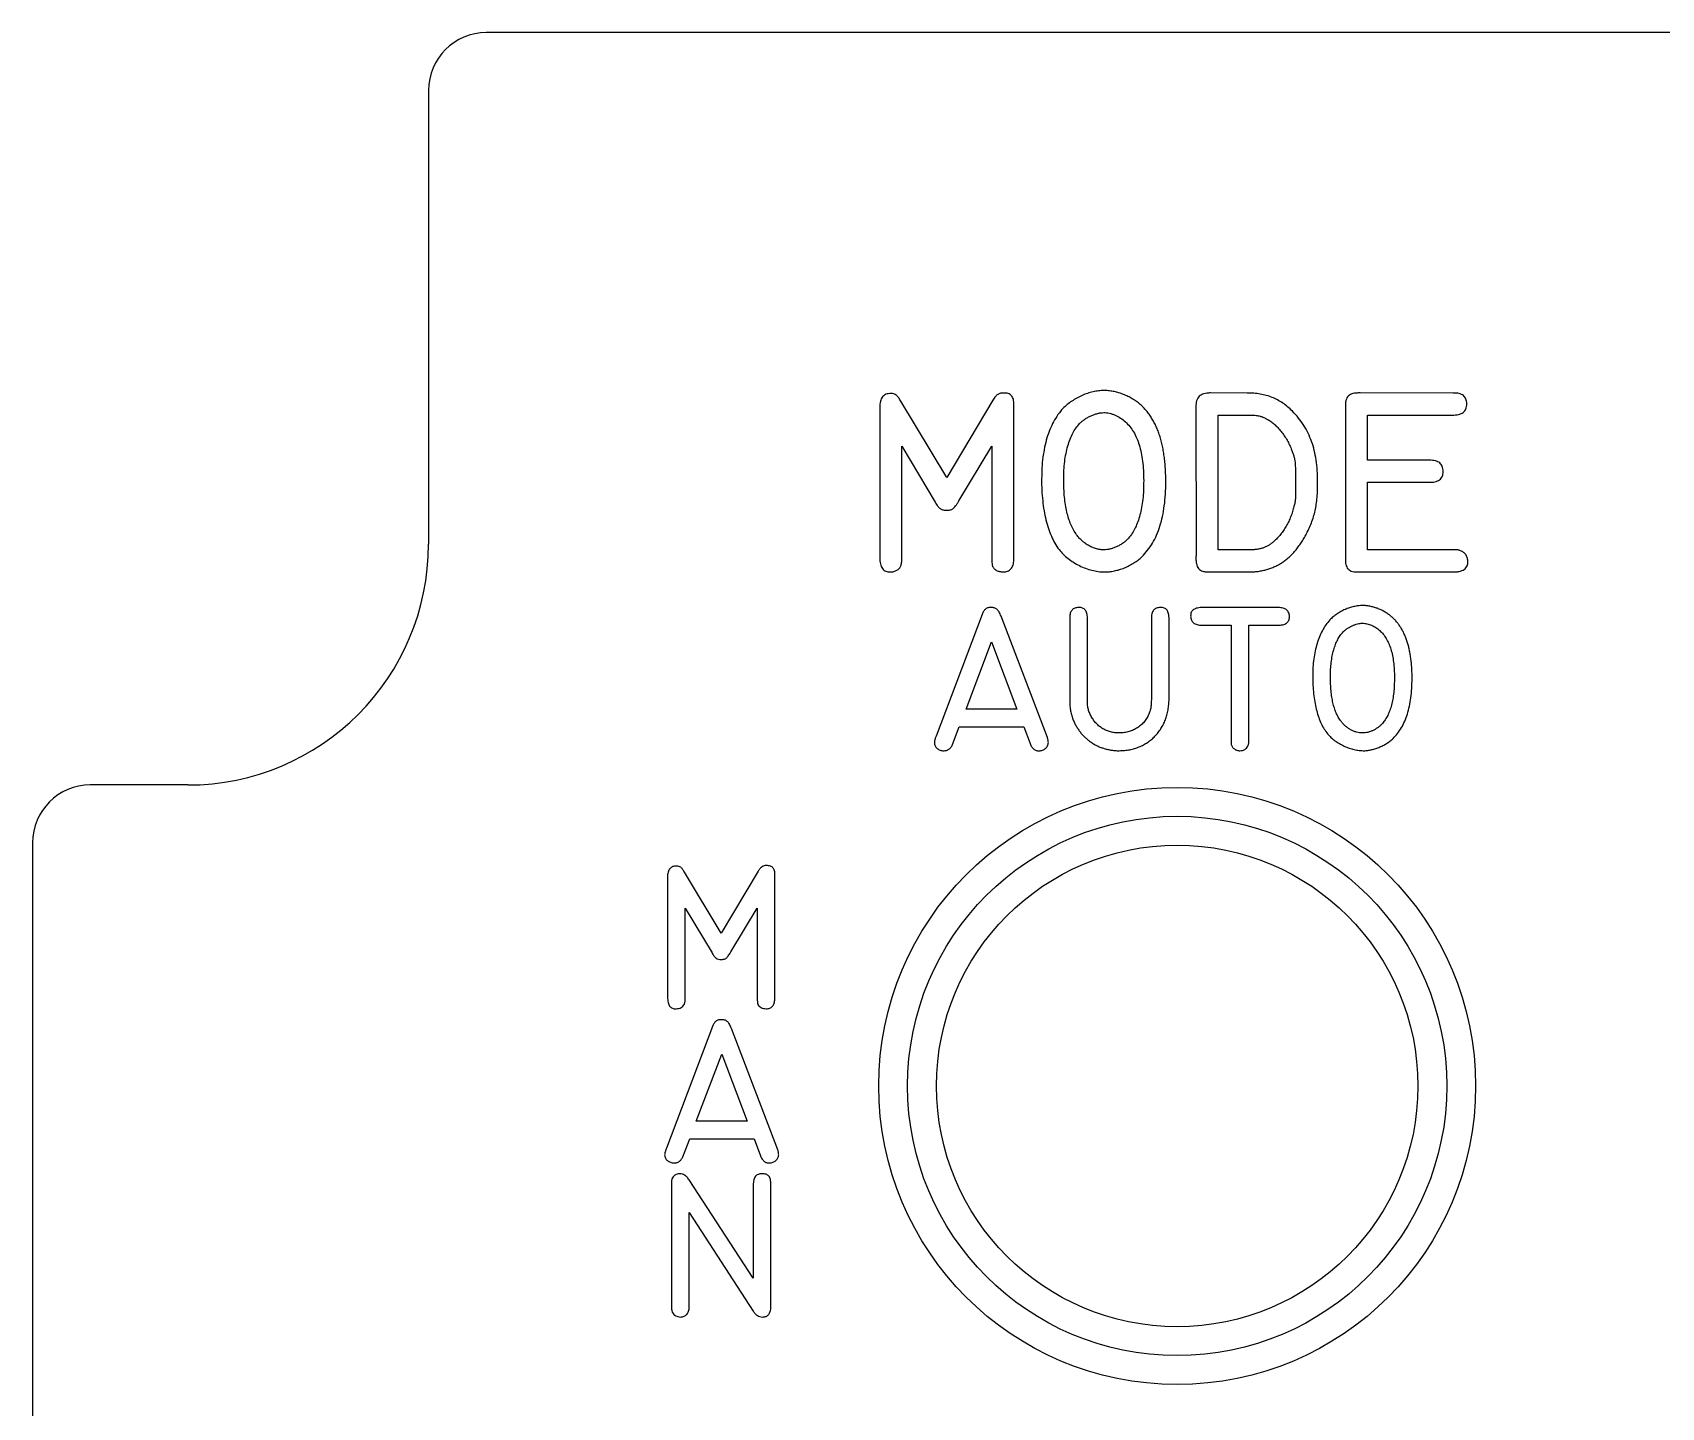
# Model space of a CAD drawing. Header units: inches. Extents: x 0.03 to 5.72, y 0.03 to 3.72.
# Drawn here: x 0.031 to 1.723, y 2.291 to 3.719 of the extents above; entities that cross this region are included whole.
import ezdxf

# ---------------------------------------------------------------- set-up
doc = ezdxf.new("R2010")
doc.units = ezdxf.units.IN
doc.header["$MEASUREMENT"] = 0

msp = doc.modelspace()

# ---------------------------------------------------------------- linework, layer by layer
at = {"color": 7, "linetype": 'Continuous', "lineweight": 25}
for p, q in [((5.2475, 3.7188), (0.5025, 3.7188)), ((0.4425, 3.6587), (0.4425, 3.1875)), ((0.9808, 3.2568), (0.933, 3.3361)), ((1.0286, 3.3372), (0.9808, 3.2568)), ((1.1438, 3.3471), (1.1439, 3.3471)), ((1.2928, 3.3445), (1.2545, 3.3446)), ((1.5065, 3.3445), (1.4099, 3.3446)), ((0.9111, 3.3294), (0.9111, 3.1739)), ((1.0504, 3.1714), (1.0505, 3.3324)), ((1.1438, 3.3242), (1.1439, 3.3242)), ((1.2395, 3.3301), (1.2396, 3.1756)), ((1.2625, 3.3216), (1.2936, 3.3216)), ((1.2625, 3.1816), (1.2625, 3.3216)), ((1.3947, 3.3296), (1.3947, 3.1739)), ((1.4177, 3.2747), (1.4177, 3.3216)), ((1.4177, 3.3216), (1.5054, 3.3216)), ((0.9341, 3.1733), (0.9341, 3.2892)), ((0.9341, 3.2892), (0.9688, 3.2311)), ((0.9934, 3.2325), (1.0275, 3.2892)), ((1.0275, 3.2892), (1.0275, 3.1727)), ((1.4819, 3.2747), (1.4177, 3.2747)), ((1.4177, 3.1816), (1.4177, 3.2518)), ((1.4177, 3.2518), (1.4808, 3.2518)), ((1.2933, 3.1816), (1.2625, 3.1816)), ((1.5067, 3.1816), (1.4177, 3.1816)), ((1.2539, 3.1587), (1.2934, 3.1587)), ((1.4093, 3.1587), (1.5054, 3.1587)), ((1.0174, 3.1147), (0.9696, 2.9882)), ((1.0853, 2.9867), (1.0371, 3.1127)), ((1.3249, 3.1218), (1.2469, 3.1218)), ((1.4125, 3.1238), (1.4125, 3.1239)), ((1.1084, 3.1112), (1.1084, 3.0277)), ((1.1268, 3.0281), (1.1268, 3.1107)), ((1.1932, 3.1096), (1.1932, 3.0288)), ((1.2116, 3.0268), (1.2116, 3.1096)), ((1.2458, 3.1034), (1.276, 3.1034)), ((1.276, 3.1034), (1.276, 2.9856)), ((1.2943, 2.9844), (1.2943, 3.1034)), ((1.2943, 3.1034), (1.3243, 3.1034)), ((1.4125, 3.1055), (1.4125, 3.1055)), ((1.0007, 3.0163), (1.027, 3.0861)), ((1.027, 3.0861), (1.0534, 3.0163)), ((1.0534, 3.0163), (1.0007, 3.0163)), ((0.9866, 2.9794), (0.9937, 2.9979)), ((0.9937, 2.9979), (1.0608, 2.9979)), ((1.0608, 2.9979), (1.0672, 2.9805)), ((0.1925, 2.9375), (0.0912, 2.9375)), ((0.0312, 2.8775), (0.0312, 0.8725)), ((0.7465, 2.7836), (0.7083, 2.8471)), ((0.7847, 2.8479), (0.7465, 2.7836)), ((0.8022, 2.7153), (0.8022, 2.8441)), ((0.6907, 2.8417), (0.6908, 2.7173)), ((0.7091, 2.7168), (0.7091, 2.8096)), ((0.7091, 2.8096), (0.7369, 2.7631)), ((0.7566, 2.7642), (0.7839, 2.8096)), ((0.7839, 2.8096), (0.7839, 2.7164)), ((0.7373, 2.6867), (0.6895, 2.5603)), ((0.8053, 2.5587), (0.757, 2.6847)), ((0.7206, 2.5883), (0.747, 2.6581)), ((0.747, 2.6581), (0.7733, 2.5883)), ((0.7733, 2.5883), (0.7206, 2.5883)), ((0.7065, 2.5514), (0.7137, 2.57)), ((0.7137, 2.57), (0.7807, 2.57)), ((0.7807, 2.57), (0.7872, 2.5525)), ((0.6949, 2.5223), (0.6949, 2.3971)), ((0.7797, 2.4255), (0.713, 2.5275)), ((0.7797, 2.5219), (0.7797, 2.4255)), ((0.7981, 2.3955), (0.7981, 2.5227)), ((0.7133, 2.3957), (0.7133, 2.4937)), ((0.7133, 2.4937), (0.7797, 2.391))]:
    msp.add_line(p, q, dxfattribs=at)
for radius in [0.31, 0.28, 0.25]:
    msp.add_circle((1.22, 2.625), radius, dxfattribs=at)
for centre, radius, start, end in [((0.5025, 3.6587), 0.06, 90, 180), ((0.1925, 3.1875), 0.25, 270, 0), ((0.0912, 2.8775), 0.06, 90, 180)]:
    msp.add_arc(centre, radius, start, end, dxfattribs=at)
for points, knots in [([(0.9228, 3.344), (0.9219, 3.3439), (0.9201, 3.3439), (0.9176, 3.3433), (0.9155, 3.3421), (0.9138, 3.3405), (0.9125, 3.3384), (0.9116, 3.3358), (0.9111, 3.3327), (0.9111, 3.3306), (0.9111, 3.3294)], [0, 0, 0, 0, 0.131363, 0.247704, 0.354167, 0.460184, 0.572987, 0.698011, 0.838777, 1, 1, 1, 1]), ([(0.933, 3.3361), (0.9326, 3.3368), (0.9318, 3.3381), (0.9306, 3.3399), (0.9294, 3.3413), (0.9279, 3.3426), (0.9258, 3.3438), (0.9238, 3.3439), (0.9228, 3.344)], [0, 0, 0, 0, 0.180134, 0.33639, 0.467656, 0.579524, 0.780795, 1, 1, 1, 1]), ([(1.0397, 3.3445), (1.0386, 3.3445), (1.0365, 3.3445), (1.034, 3.3434), (1.0324, 3.3421), (1.0312, 3.3408), (1.0298, 3.3391), (1.029, 3.3378), (1.0286, 3.3372)], [0, 0, 0, 0, 0.233282, 0.442763, 0.55123, 0.677088, 0.828103, 1, 1, 1, 1]), ([(1.0505, 3.3324), (1.0504, 3.3334), (1.0504, 3.3352), (1.05, 3.3378), (1.0492, 3.34), (1.048, 3.3418), (1.0464, 3.3431), (1.0445, 3.3441), (1.0422, 3.3445), (1.0405, 3.3445), (1.0397, 3.3445)], [0, 0, 0, 0, 0.155255, 0.291579, 0.412642, 0.523484, 0.629654, 0.738626, 0.861022, 1, 1, 1, 1]), ([(1.1439, 3.3471), (1.142, 3.347), (1.1382, 3.3469), (1.1325, 3.3459), (1.1268, 3.3442), (1.1211, 3.3421), (1.1157, 3.3393), (1.1105, 3.3361), (1.1057, 3.3326), (1.1028, 3.3298), (1.1013, 3.3285)], [0, 0, 0, 0, 0.1188999, 0.2388149, 0.3634117, 0.4917683, 0.621792, 0.7484939, 0.8748217, 1, 1, 1, 1]), ([(1.1808, 3.3334), (1.1794, 3.3344), (1.1767, 3.3365), (1.1723, 3.3392), (1.1678, 3.3416), (1.1631, 3.3435), (1.1583, 3.3451), (1.1535, 3.3462), (1.1486, 3.347), (1.1454, 3.3471), (1.1438, 3.3471)], [0, 0, 0, 0, 0.128897, 0.256024, 0.383031, 0.510763, 0.636864, 0.759967, 0.880017, 1, 1, 1, 1]), ([(1.2082, 3.2522), (1.2081, 3.2546), (1.2081, 3.2592), (1.2078, 3.266), (1.2073, 3.2726), (1.2066, 3.2789), (1.2056, 3.2849), (1.2045, 3.2907), (1.2031, 3.2962), (1.2015, 3.3014), (1.1997, 3.3063), (1.1976, 3.311), (1.1954, 3.3154), (1.1929, 3.3196), (1.1902, 3.3234), (1.1873, 3.327), (1.1842, 3.3304), (1.1819, 3.3324), (1.1808, 3.3334)], [0, 0, 0, 0, 0.080424, 0.157711, 0.231972, 0.303725, 0.372685, 0.438908, 0.502962, 0.564675, 0.624091, 0.681389, 0.737383, 0.791688, 0.84518, 0.897488, 0.948885, 1, 1, 1, 1]), ([(1.2545, 3.3446), (1.2533, 3.3445), (1.251, 3.3445), (1.2478, 3.3439), (1.2451, 3.3428), (1.2429, 3.3412), (1.2412, 3.339), (1.2401, 3.3364), (1.2395, 3.3334), (1.2395, 3.3312), (1.2395, 3.3301)], [0, 0, 0, 0, 0.151334, 0.282226, 0.399665, 0.509459, 0.617605, 0.730437, 0.856419, 1, 1, 1, 1]), ([(1.3396, 3.3257), (1.338, 3.3272), (1.3349, 3.3302), (1.3297, 3.3341), (1.3243, 3.3374), (1.3185, 3.3401), (1.3125, 3.3421), (1.3062, 3.3435), (1.2996, 3.3444), (1.2951, 3.3445), (1.2928, 3.3445)], [0, 0, 0, 0, 0.127204, 0.250621, 0.372465, 0.493612, 0.615913, 0.73974, 0.867629, 1, 1, 1, 1]), ([(1.4099, 3.3446), (1.4086, 3.3446), (1.4061, 3.3445), (1.4027, 3.3441), (1.4, 3.3431), (1.3977, 3.3416), (1.3962, 3.3394), (1.3952, 3.3366), (1.3946, 3.3333), (1.3947, 3.3309), (1.3947, 3.3296)], [0, 0, 0, 0, 0.158509, 0.290837, 0.404817, 0.504314, 0.603454, 0.715941, 0.846957, 1, 1, 1, 1]), ([(1.5054, 3.3216), (1.5066, 3.3216), (1.5089, 3.3216), (1.5121, 3.3221), (1.5148, 3.323), (1.517, 3.3243), (1.5188, 3.3259), (1.52, 3.328), (1.5207, 3.3305), (1.5207, 3.3323), (1.5207, 3.3332)], [0, 0, 0, 0, 0.165475, 0.309871, 0.436909, 0.551529, 0.656124, 0.761672, 0.873792, 1, 1, 1, 1]), ([(1.5207, 3.3332), (1.5207, 3.3341), (1.5207, 3.3358), (1.52, 3.3382), (1.5189, 3.3402), (1.5173, 3.3419), (1.5152, 3.3431), (1.5127, 3.344), (1.5097, 3.3445), (1.5076, 3.3445), (1.5065, 3.3445)], [0, 0, 0, 0, 0.129754, 0.244204, 0.352358, 0.457624, 0.571353, 0.69607, 0.837509, 1, 1, 1, 1]), ([(1.1013, 3.3285), (1.0996, 3.3264), (1.096, 3.3221), (1.0915, 3.3147), (1.0877, 3.3066), (1.0846, 3.2977), (1.0822, 3.288), (1.0804, 3.2777), (1.0794, 3.2667), (1.0793, 3.2592), (1.0792, 3.2553)], [0, 0, 0, 0, 0.105705, 0.215134, 0.329018, 0.449631, 0.576639, 0.710541, 0.851416, 1, 1, 1, 1]), ([(1.1187, 3.3128), (1.1195, 3.3136), (1.1212, 3.3152), (1.124, 3.3174), (1.1272, 3.3193), (1.1305, 3.321), (1.1339, 3.3223), (1.1373, 3.3233), (1.1406, 3.324), (1.1428, 3.3241), (1.1438, 3.3242)], [0, 0, 0, 0, 0.123362, 0.249717, 0.37865, 0.511599, 0.64377, 0.76903, 0.886766, 1, 1, 1, 1]), ([(1.1439, 3.3242), (1.1448, 3.3241), (1.1467, 3.3241), (1.1496, 3.3235), (1.1526, 3.3227), (1.1566, 3.3211), (1.1613, 3.3187), (1.1646, 3.3161), (1.1662, 3.3147)], [0, 0, 0, 0, 0.11376, 0.233218, 0.356799, 0.48809, 0.749531, 1, 1, 1, 1]), ([(1.2936, 3.3216), (1.2947, 3.3216), (1.2966, 3.3216), (1.2994, 3.3215), (1.3018, 3.3213), (1.3047, 3.3209), (1.3081, 3.3201), (1.3106, 3.3188), (1.3118, 3.3182)], [0, 0, 0, 0, 0.165199, 0.311957, 0.443921, 0.559187, 0.775164, 1, 1, 1, 1]), ([(1.3118, 3.3182), (1.3132, 3.3175), (1.316, 3.316), (1.3198, 3.3131), (1.3236, 3.3097), (1.3272, 3.3057), (1.3305, 3.3014), (1.3335, 3.2967), (1.3362, 3.2917), (1.3377, 3.2883), (1.3385, 3.2865)], [0, 0, 0, 0, 0.108815, 0.223046, 0.34223, 0.469524, 0.599834, 0.731986, 0.864687, 1, 1, 1, 1]), ([(1.3659, 3.2526), (1.3659, 3.2564), (1.3657, 3.2639), (1.3645, 3.2747), (1.3626, 3.2848), (1.3598, 3.2941), (1.3562, 3.3028), (1.3516, 3.311), (1.3461, 3.3187), (1.3418, 3.3234), (1.3396, 3.3257)], [0, 0, 0, 0, 0.144254, 0.280125, 0.407421, 0.528418, 0.6454, 0.762054, 0.879969, 1, 1, 1, 1]), ([(1.1022, 3.2548), (1.1022, 3.258), (1.1023, 3.2642), (1.1031, 3.2732), (1.1044, 3.2816), (1.1063, 3.2894), (1.1086, 3.2965), (1.1114, 3.3027), (1.1147, 3.3082), (1.1174, 3.3113), (1.1187, 3.3128)], [0, 0, 0, 0, 0.156125, 0.302877, 0.440322, 0.56978, 0.690666, 0.801587, 0.904038, 1, 1, 1, 1]), ([(1.1662, 3.3147), (1.1678, 3.3131), (1.1709, 3.3099), (1.1748, 3.3042), (1.1781, 3.2977), (1.1808, 3.2904), (1.1828, 3.2823), (1.1842, 3.2734), (1.1851, 3.2638), (1.1852, 3.2571), (1.1852, 3.2536)], [0, 0, 0, 0, 0.100865, 0.20514, 0.314754, 0.432735, 0.558927, 0.694653, 0.841474, 1, 1, 1, 1]), ([(1.3385, 3.2865), (1.339, 3.2853), (1.3399, 3.2829), (1.3411, 3.2794), (1.3419, 3.2759), (1.3424, 3.2731), (1.3426, 3.2706), (1.3427, 3.2684), (1.3429, 3.2658), (1.3429, 3.2629), (1.343, 3.2595), (1.343, 3.2558), (1.343, 3.2516), (1.343, 3.2488), (1.343, 3.2473)], [0, 0, 0, 0, 0.099127, 0.19298, 0.281431, 0.365528, 0.411289, 0.466072, 0.530971, 0.604942, 0.689021, 0.783229, 0.886548, 1, 1, 1, 1]), ([(1.4961, 3.2631), (1.4961, 3.264), (1.4961, 3.2658), (1.4954, 3.2682), (1.4943, 3.2703), (1.4927, 3.272), (1.4906, 3.2733), (1.4881, 3.2742), (1.4851, 3.2747), (1.483, 3.2747), (1.4819, 3.2747)], [0, 0, 0, 0, 0.131762, 0.248301, 0.356631, 0.464506, 0.57666, 0.700281, 0.839761, 1, 1, 1, 1]), ([(1.0792, 3.2553), (1.0792, 3.2514), (1.0793, 3.2438), (1.0802, 3.2328), (1.0816, 3.2225), (1.0835, 3.2129), (1.0861, 3.204), (1.0892, 3.1959), (1.0928, 3.1885), (1.0958, 3.1841), (1.0973, 3.1819)], [0, 0, 0, 0, 0.153124, 0.297158, 0.432037, 0.559346, 0.678717, 0.790963, 0.898004, 1, 1, 1, 1]), ([(1.1156, 3.1973), (1.1145, 3.199), (1.1122, 3.2024), (1.1095, 3.2081), (1.1071, 3.2142), (1.1053, 3.2211), (1.1039, 3.2285), (1.1029, 3.2366), (1.1023, 3.2455), (1.1022, 3.2516), (1.1022, 3.2548)], [0, 0, 0, 0, 0.100044, 0.204357, 0.314658, 0.431428, 0.557026, 0.692898, 0.840874, 1, 1, 1, 1]), ([(1.1852, 3.2536), (1.1852, 3.2502), (1.1851, 3.2437), (1.1844, 3.2344), (1.1832, 3.2258), (1.1815, 3.218), (1.1793, 3.211), (1.1767, 3.2046), (1.1735, 3.1989), (1.1709, 3.1955), (1.1696, 3.1939)], [0, 0, 0, 0, 0.161174, 0.309864, 0.446677, 0.572217, 0.688558, 0.797887, 0.901397, 1, 1, 1, 1]), ([(1.1836, 3.1746), (1.1855, 3.1768), (1.1896, 3.1811), (1.1946, 3.1887), (1.1989, 3.1971), (1.2023, 3.2064), (1.205, 3.2166), (1.2068, 3.2277), (1.208, 3.2396), (1.2081, 3.2479), (1.2082, 3.2522)], [0, 0, 0, 0, 0.104917, 0.212948, 0.325254, 0.443443, 0.569143, 0.703178, 0.846557, 1, 1, 1, 1]), ([(1.3535, 3.197), (1.3546, 3.1991), (1.3568, 3.2032), (1.3594, 3.2096), (1.3617, 3.2159), (1.3633, 3.2223), (1.3646, 3.2291), (1.3654, 3.2364), (1.3659, 3.2443), (1.3659, 3.2497), (1.3659, 3.2526)], [0, 0, 0, 0, 0.122914, 0.242317, 0.358055, 0.47114, 0.588028, 0.715081, 0.852054, 1, 1, 1, 1]), ([(1.4808, 3.2518), (1.482, 3.2518), (1.4843, 3.2518), (1.4876, 3.2522), (1.4903, 3.2531), (1.4926, 3.2543), (1.4943, 3.256), (1.4955, 3.258), (1.4962, 3.2604), (1.4961, 3.2622), (1.4961, 3.2631)], [0, 0, 0, 0, 0.168511, 0.315053, 0.442072, 0.555361, 0.660409, 0.76483, 0.875171, 1, 1, 1, 1]), ([(0.9688, 3.2311), (0.9692, 3.2303), (0.9701, 3.2288), (0.9715, 3.2269), (0.9728, 3.2254), (0.9745, 3.2239), (0.9771, 3.2228), (0.9793, 3.2228), (0.9805, 3.2227)], [0, 0, 0, 0, 0.180712, 0.334806, 0.465176, 0.571568, 0.77288, 1, 1, 1, 1]), ([(0.9805, 3.2227), (0.9812, 3.2227), (0.9824, 3.2227), (0.9842, 3.223), (0.9858, 3.2235), (0.9872, 3.2243), (0.9886, 3.2256), (0.99, 3.2275), (0.9917, 3.2298), (0.9928, 3.2315), (0.9934, 3.2325)], [0, 0, 0, 0, 0.11479, 0.216829, 0.313114, 0.402301, 0.506757, 0.63991, 0.804363, 1, 1, 1, 1]), ([(1.343, 3.2473), (1.343, 3.2458), (1.343, 3.2432), (1.343, 3.2397), (1.3429, 3.2368), (1.3428, 3.234), (1.3423, 3.2307), (1.3417, 3.2281), (1.3413, 3.2268)], [0, 0, 0, 0, 0.207549, 0.379853, 0.516969, 0.618955, 0.796735, 1, 1, 1, 1]), ([(1.3413, 3.2268), (1.3408, 3.225), (1.3399, 3.2214), (1.3381, 3.2161), (1.3359, 3.2111), (1.3334, 3.2063), (1.3306, 3.2018), (1.3274, 3.1976), (1.324, 3.1937), (1.3215, 3.1915), (1.3203, 3.1903)], [0, 0, 0, 0, 0.131075, 0.26014, 0.387905, 0.515103, 0.639871, 0.761925, 0.881719, 1, 1, 1, 1]), ([(1.1438, 3.1816), (1.1425, 3.1817), (1.1399, 3.1818), (1.1361, 3.1827), (1.1322, 3.184), (1.1284, 3.1859), (1.1247, 3.1881), (1.1214, 3.1908), (1.1182, 3.1939), (1.1165, 3.1962), (1.1156, 3.1973)], [0, 0, 0, 0, 0.1163041, 0.233863, 0.354988, 0.4825245, 0.6122684, 0.7403988, 0.8694149, 1, 1, 1, 1]), ([(1.0973, 3.1819), (1.0987, 3.1803), (1.1016, 3.1769), (1.1067, 3.1726), (1.1123, 3.1686), (1.1184, 3.1652), (1.1248, 3.1624), (1.1314, 3.1604), (1.1379, 3.159), (1.1422, 3.1588), (1.1444, 3.1587)], [0, 0, 0, 0, 0.121113, 0.243963, 0.369981, 0.501105, 0.632263, 0.757497, 0.880131, 1, 1, 1, 1]), ([(1.1696, 3.1939), (1.1687, 3.193), (1.167, 3.1913), (1.1641, 3.1889), (1.1609, 3.1868), (1.1576, 3.185), (1.1541, 3.1836), (1.1507, 3.1825), (1.1472, 3.1818), (1.145, 3.1817), (1.1438, 3.1816)], [0, 0, 0, 0, 0.125983, 0.2526002, 0.3820702, 0.5136808, 0.6424416, 0.765615, 0.8850699, 1, 1, 1, 1]), ([(1.3203, 3.1903), (1.3194, 3.1896), (1.3176, 3.1881), (1.3148, 3.1862), (1.3119, 3.1847), (1.3088, 3.1835), (1.3054, 3.1826), (1.3017, 3.182), (1.2977, 3.1816), (1.2948, 3.1816), (1.2933, 3.1816)], [0, 0, 0, 0, 0.120601, 0.235977, 0.349246, 0.461121, 0.577541, 0.705856, 0.846933, 1, 1, 1, 1]), ([(1.2934, 3.1587), (1.295, 3.1587), (1.2982, 3.1587), (1.303, 3.1591), (1.3076, 3.1599), (1.3121, 3.1609), (1.3164, 3.1622), (1.3205, 3.1638), (1.3244, 3.1657), (1.3283, 3.1679), (1.3319, 3.1704), (1.3354, 3.1733), (1.3387, 3.1764), (1.342, 3.1799), (1.3451, 3.1837), (1.348, 3.1878), (1.3509, 3.1923), (1.3526, 3.1954), (1.3535, 3.197)], [0, 0, 0, 0, 0.065047, 0.1284, 0.190142, 0.250489, 0.309724, 0.368336, 0.425999, 0.483993, 0.542459, 0.601781, 0.662713, 0.725549, 0.790554, 0.857656, 0.927408, 1, 1, 1, 1]), ([(1.5143, 3.1808), (1.5138, 3.181), (1.513, 3.1813), (1.5114, 3.1816), (1.5093, 3.1816), (1.5077, 3.1816), (1.5067, 3.1816)], [0, 0, 0, 0, 0.185114, 0.367125, 0.615123, 1, 1, 1, 1]), ([(1.5218, 3.17), (1.5217, 3.1713), (1.5214, 3.1736), (1.5199, 3.1768), (1.5175, 3.1793), (1.5154, 3.1803), (1.5143, 3.1808)], [0, 0, 0, 0, 0.269511, 0.509617, 0.744319, 1, 1, 1, 1]), ([(0.9111, 3.1739), (0.9111, 3.1726), (0.9112, 3.1703), (0.9116, 3.1671), (0.9125, 3.1644), (0.9137, 3.1622), (0.9153, 3.1605), (0.9174, 3.1593), (0.9197, 3.1587), (0.9214, 3.1587), (0.9223, 3.1587)], [0, 0, 0, 0, 0.17066, 0.317377, 0.446715, 0.559937, 0.663798, 0.767108, 0.877172, 1, 1, 1, 1]), ([(0.9223, 3.1587), (0.9235, 3.1588), (0.9258, 3.159), (0.9289, 3.1603), (0.9315, 3.1622), (0.9325, 3.164), (0.9329, 3.1649)], [0, 0, 0, 0, 0.267711, 0.527757, 0.774207, 1, 1, 1, 1]), ([(0.9329, 3.1649), (0.9331, 3.1654), (0.9335, 3.1665), (0.9339, 3.1683), (0.9341, 3.1706), (0.9341, 3.1723), (0.9341, 3.1733)], [0, 0, 0, 0, 0.195455, 0.39503, 0.648136, 1, 1, 1, 1]), ([(1.0275, 3.1727), (1.0275, 3.1717), (1.0275, 3.1699), (1.0277, 3.1675), (1.0279, 3.1657), (1.0282, 3.1648), (1.0283, 3.1643)], [0, 0, 0, 0, 0.376872, 0.644344, 0.837041, 1, 1, 1, 1]), ([(1.0283, 3.1643), (1.0289, 3.1635), (1.0299, 3.1619), (1.0325, 3.1602), (1.0356, 3.159), (1.0379, 3.1588), (1.0391, 3.1587)], [0, 0, 0, 0, 0.231012, 0.460822, 0.711885, 1, 1, 1, 1]), ([(1.0391, 3.1587), (1.0399, 3.1587), (1.0416, 3.1588), (1.0438, 3.1594), (1.0458, 3.1604), (1.0475, 3.1619), (1.0487, 3.1637), (1.0496, 3.1659), (1.0502, 3.1685), (1.0503, 3.1704), (1.0504, 3.1714)], [0, 0, 0, 0, 0.132576, 0.252169, 0.363846, 0.475345, 0.587061, 0.708262, 0.846159, 1, 1, 1, 1]), ([(1.1444, 3.1587), (1.1461, 3.1587), (1.1496, 3.1588), (1.1548, 3.1598), (1.16, 3.161), (1.1652, 3.1629), (1.1702, 3.1652), (1.175, 3.168), (1.1795, 3.171), (1.1822, 3.1734), (1.1836, 3.1746)], [0, 0, 0, 0, 0.118981, 0.240318, 0.364646, 0.49276, 0.622125, 0.749523, 0.874592, 1, 1, 1, 1]), ([(1.2396, 3.1756), (1.2395, 3.1741), (1.2394, 3.1714), (1.2398, 3.1676), (1.2406, 3.1646), (1.242, 3.1622), (1.2441, 3.1605), (1.2468, 3.1593), (1.2501, 3.1587), (1.2526, 3.1587), (1.2539, 3.1587)], [0, 0, 0, 0, 0.167025, 0.308373, 0.424684, 0.522532, 0.61785, 0.724419, 0.850374, 1, 1, 1, 1]), ([(1.3947, 3.1739), (1.3947, 3.1726), (1.3946, 3.1701), (1.3951, 3.1667), (1.3959, 3.1639), (1.3974, 3.1617), (1.3996, 3.1601), (1.4023, 3.1591), (1.4057, 3.1587), (1.4081, 3.1587), (1.4093, 3.1587)], [0, 0, 0, 0, 0.158944, 0.291446, 0.404705, 0.504515, 0.603966, 0.715313, 0.846477, 1, 1, 1, 1]), ([(1.5054, 3.1587), (1.5067, 3.1587), (1.5092, 3.1587), (1.5126, 3.1591), (1.5156, 3.16), (1.518, 3.1612), (1.5199, 3.1628), (1.5211, 3.1649), (1.5219, 3.1673), (1.5218, 3.1691), (1.5218, 3.17)], [0, 0, 0, 0, 0.17315, 0.32387, 0.453868, 0.569336, 0.672569, 0.774373, 0.880492, 1, 1, 1, 1]), ([(1.0266, 3.1218), (1.0261, 3.1218), (1.0251, 3.1218), (1.0236, 3.1216), (1.0223, 3.121), (1.0211, 3.1203), (1.02, 3.1192), (1.019, 3.118), (1.0181, 3.1164), (1.0177, 3.1153), (1.0174, 3.1147)], [0, 0, 0, 0, 0.1216, 0.234761, 0.346222, 0.458938, 0.577979, 0.706875, 0.847112, 1, 1, 1, 1]), ([(1.0371, 3.1127), (1.0367, 3.1135), (1.0361, 3.1151), (1.0351, 3.1171), (1.034, 3.1188), (1.0328, 3.12), (1.0315, 3.1209), (1.03, 3.1214), (1.0284, 3.1218), (1.0272, 3.1218), (1.0266, 3.1218)], [0, 0, 0, 0, 0.1782, 0.330029, 0.459111, 0.5663, 0.664595, 0.76729, 0.87824, 1, 1, 1, 1]), ([(1.1177, 3.1218), (1.117, 3.1217), (1.1156, 3.1217), (1.1137, 3.1212), (1.1121, 3.1204), (1.1107, 3.1192), (1.1097, 3.1177), (1.1089, 3.1158), (1.1085, 3.1136), (1.1084, 3.112), (1.1084, 3.1112)], [0, 0, 0, 0, 0.1328825, 0.2531555, 0.3635927, 0.4716317, 0.58413, 0.7075292, 0.8449448, 1, 1, 1, 1]), ([(1.1268, 3.1107), (1.1267, 3.1116), (1.1267, 3.1133), (1.1263, 3.1156), (1.1256, 3.1176), (1.1246, 3.1192), (1.1233, 3.1205), (1.1217, 3.1213), (1.1198, 3.1218), (1.1184, 3.1218), (1.1177, 3.1218)], [0, 0, 0, 0, 0.1602456, 0.301305, 0.4264953, 0.5400818, 0.6453935, 0.7531546, 0.8686175, 1, 1, 1, 1]), ([(1.2025, 3.1218), (1.2018, 3.1218), (1.2004, 3.1217), (1.1984, 3.1212), (1.1967, 3.1203), (1.1954, 3.119), (1.1943, 3.1173), (1.1937, 3.1151), (1.1932, 3.1125), (1.1932, 3.1106), (1.1932, 3.1096)], [0, 0, 0, 0, 0.126242, 0.2379, 0.341691, 0.442465, 0.551477, 0.677983, 0.826326, 1, 1, 1, 1]), ([(1.2116, 3.1096), (1.2116, 3.1106), (1.2115, 3.1126), (1.2112, 3.1152), (1.2105, 3.1174), (1.2096, 3.1191), (1.2082, 3.1203), (1.2066, 3.1213), (1.2047, 3.1217), (1.2033, 3.1218), (1.2025, 3.1218)], [0, 0, 0, 0, 0.175634, 0.3279, 0.453405, 0.561199, 0.659972, 0.761159, 0.873011, 1, 1, 1, 1]), ([(1.2469, 3.1218), (1.2459, 3.1218), (1.244, 3.1218), (1.2413, 3.1213), (1.239, 3.1207), (1.2371, 3.1197), (1.2356, 3.1185), (1.2346, 3.1169), (1.234, 3.115), (1.234, 3.1136), (1.234, 3.1129)], [0, 0, 0, 0, 0.174047, 0.323777, 0.455577, 0.569309, 0.675346, 0.776885, 0.882429, 1, 1, 1, 1]), ([(1.234, 3.1129), (1.234, 3.1122), (1.234, 3.1108), (1.2347, 3.1088), (1.2356, 3.1071), (1.237, 3.1058), (1.2386, 3.1047), (1.2407, 3.1039), (1.2431, 3.1035), (1.2449, 3.1034), (1.2458, 3.1034)], [0, 0, 0, 0, 0.129367, 0.244583, 0.353255, 0.461557, 0.575019, 0.700289, 0.84096, 1, 1, 1, 1]), ([(1.3366, 3.1123), (1.3365, 3.113), (1.3365, 3.1144), (1.3359, 3.1164), (1.335, 3.1181), (1.3336, 3.1194), (1.3319, 3.1205), (1.3299, 3.1212), (1.3275, 3.1217), (1.3258, 3.1217), (1.3249, 3.1218)], [0, 0, 0, 0, 0.1308293, 0.2473485, 0.357249, 0.465448, 0.5775822, 0.7024959, 0.8410474, 1, 1, 1, 1]), ([(1.4125, 3.1239), (1.411, 3.1238), (1.408, 3.1236), (1.4034, 3.1228), (1.3989, 3.1215), (1.3943, 3.1198), (1.39, 3.1176), (1.3858, 3.1151), (1.382, 3.1122), (1.3796, 3.11), (1.3785, 3.1089)], [0, 0, 0, 0, 0.1188999, 0.2388149, 0.3634117, 0.4917683, 0.621792, 0.7484939, 0.8748217, 1, 1, 1, 1]), ([(1.442, 3.1128), (1.4409, 3.1137), (1.4388, 3.1153), (1.4353, 3.1175), (1.4317, 3.1194), (1.4279, 3.121), (1.4241, 3.1222), (1.4202, 3.1231), (1.4164, 3.1237), (1.4138, 3.1238), (1.4125, 3.1238)], [0, 0, 0, 0, 0.128897, 0.256024, 0.383031, 0.510763, 0.636864, 0.759967, 0.880017, 1, 1, 1, 1]), ([(1.464, 3.0479), (1.464, 3.0498), (1.4639, 3.0535), (1.4637, 3.059), (1.4633, 3.0642), (1.4627, 3.0693), (1.4619, 3.0741), (1.461, 3.0787), (1.4599, 3.0831), (1.4586, 3.0873), (1.4572, 3.0912), (1.4555, 3.095), (1.4537, 3.0985), (1.4518, 3.1018), (1.4496, 3.1049), (1.4473, 3.1078), (1.4448, 3.1105), (1.443, 3.1121), (1.442, 3.1128)], [0, 0, 0, 0, 0.0804244, 0.1577113, 0.2319715, 0.3037251, 0.3726848, 0.4389077, 0.5029624, 0.5646746, 0.624091, 0.6813894, 0.737383, 0.7916882, 0.8451799, 0.8974877, 0.9488854, 1, 1, 1, 1]), ([(1.3243, 3.1034), (1.3253, 3.1034), (1.3271, 3.1035), (1.3296, 3.1039), (1.3318, 3.1045), (1.3335, 3.1055), (1.3349, 3.1068), (1.3359, 3.1084), (1.3365, 3.1102), (1.3365, 3.1116), (1.3366, 3.1123)], [0, 0, 0, 0, 0.168067, 0.313873, 0.443459, 0.557405, 0.664641, 0.767971, 0.878026, 1, 1, 1, 1]), ([(1.3785, 3.1089), (1.3771, 3.1072), (1.3742, 3.1038), (1.3707, 3.0979), (1.3676, 3.0914), (1.3651, 3.0843), (1.3632, 3.0766), (1.3618, 3.0683), (1.3609, 3.0596), (1.3608, 3.0535), (1.3608, 3.0504)], [0, 0, 0, 0, 0.105705, 0.215134, 0.329018, 0.449631, 0.576639, 0.710541, 0.851416, 1, 1, 1, 1]), ([(1.3792, 3.05), (1.3792, 3.0525), (1.3793, 3.0575), (1.3799, 3.0647), (1.381, 3.0715), (1.3824, 3.0777), (1.3843, 3.0833), (1.3865, 3.0883), (1.3892, 3.0927), (1.3913, 3.0952), (1.3924, 3.0964)], [0, 0, 0, 0, 0.156125, 0.302877, 0.440322, 0.56978, 0.690666, 0.801587, 0.904038, 1, 1, 1, 1]), ([(1.3924, 3.0964), (1.393, 3.097), (1.3944, 3.0983), (1.3966, 3.1001), (1.3992, 3.1016), (1.4018, 3.1029), (1.4046, 3.104), (1.4073, 3.1048), (1.4099, 3.1053), (1.4116, 3.1054), (1.4125, 3.1055)], [0, 0, 0, 0, 0.1233618, 0.2497174, 0.3786496, 0.5115988, 0.6437699, 0.7690295, 0.8867656, 1, 1, 1, 1]), ([(1.4125, 3.1055), (1.4133, 3.1055), (1.4148, 3.1054), (1.4171, 3.1049), (1.4195, 3.1043), (1.4227, 3.103), (1.4265, 3.1012), (1.4291, 3.099), (1.4304, 3.0979)], [0, 0, 0, 0, 0.11376, 0.233218, 0.356799, 0.48809, 0.749531, 1, 1, 1, 1]), ([(1.4304, 3.0979), (1.4316, 3.0967), (1.4342, 3.0941), (1.4372, 3.0895), (1.4399, 3.0843), (1.442, 3.0784), (1.4437, 3.072), (1.4448, 3.0649), (1.4455, 3.0572), (1.4456, 3.0518), (1.4456, 3.049)], [0, 0, 0, 0, 0.100865, 0.20514, 0.314754, 0.432735, 0.558927, 0.694653, 0.841474, 1, 1, 1, 1]), ([(1.3608, 3.0504), (1.3608, 3.0473), (1.3609, 3.0412), (1.3616, 3.0324), (1.3627, 3.0241), (1.3643, 3.0165), (1.3663, 3.0094), (1.3688, 3.0029), (1.3717, 2.997), (1.3741, 2.9934), (1.3753, 2.9917)], [0, 0, 0, 0, 0.153124, 0.297158, 0.432037, 0.559346, 0.678717, 0.790963, 0.898004, 1, 1, 1, 1]), ([(1.3899, 3.004), (1.389, 3.0053), (1.3872, 3.008), (1.385, 3.0126), (1.3831, 3.0176), (1.3817, 3.023), (1.3805, 3.029), (1.3797, 3.0355), (1.3793, 3.0425), (1.3792, 3.0474), (1.3792, 3.05)], [0, 0, 0, 0, 0.100044, 0.204357, 0.314658, 0.431428, 0.557026, 0.692898, 0.840874, 1, 1, 1, 1]), ([(1.4456, 3.049), (1.4456, 3.0463), (1.4455, 3.0411), (1.445, 3.0336), (1.444, 3.0268), (1.4427, 3.0206), (1.4409, 3.015), (1.4388, 3.0098), (1.4362, 3.0053), (1.4341, 3.0026), (1.4331, 3.0013)], [0, 0, 0, 0, 0.161174, 0.309864, 0.446677, 0.572217, 0.688558, 0.797887, 0.901397, 1, 1, 1, 1]), ([(1.4443, 2.9858), (1.4459, 2.9876), (1.4491, 2.991), (1.4531, 2.9971), (1.4565, 3.0038), (1.4592, 3.0113), (1.4614, 3.0195), (1.4629, 3.0283), (1.4638, 3.0379), (1.4639, 3.0445), (1.464, 3.0479)], [0, 0, 0, 0, 0.104917, 0.212948, 0.325254, 0.443443, 0.569143, 0.703178, 0.846557, 1, 1, 1, 1]), ([(1.1308, 3.0086), (1.1301, 3.0099), (1.1287, 3.0125), (1.1276, 3.0161), (1.1271, 3.0191), (1.1269, 3.0218), (1.1268, 3.0248), (1.1268, 3.027), (1.1268, 3.0281)], [0, 0, 0, 0, 0.226132, 0.43652, 0.547971, 0.679244, 0.829318, 1, 1, 1, 1]), ([(1.1932, 3.0288), (1.1932, 3.0278), (1.1932, 3.026), (1.1931, 3.0233), (1.193, 3.021), (1.1928, 3.0184), (1.1922, 3.0154), (1.1914, 3.0132), (1.191, 3.0122)], [0, 0, 0, 0, 0.1765714, 0.3312615, 0.4688815, 0.5877579, 0.7996041, 1, 1, 1, 1]), ([(1.1084, 3.0277), (1.1084, 3.0265), (1.1084, 3.0242), (1.1085, 3.021), (1.1087, 3.0181), (1.1091, 3.0146), (1.11, 3.0106), (1.1111, 3.0074), (1.1117, 3.0059)], [0, 0, 0, 0, 0.162315, 0.307729, 0.438789, 0.553049, 0.771641, 1, 1, 1, 1]), ([(1.1599, 2.9731), (1.1617, 2.9732), (1.1654, 2.9733), (1.1707, 2.9741), (1.1758, 2.9753), (1.1806, 2.977), (1.1851, 2.9791), (1.1894, 2.9817), (1.1934, 2.9847), (1.197, 2.9881), (1.2003, 2.992), (1.2033, 2.9961), (1.2057, 3.0005), (1.2078, 3.0052), (1.2094, 3.0102), (1.2106, 3.0155), (1.2113, 3.021), (1.2115, 3.0248), (1.2116, 3.0268)], [0, 0, 0, 0, 0.067184, 0.131443, 0.193692, 0.254383, 0.314039, 0.373348, 0.432588, 0.493204, 0.553929, 0.614277, 0.674678, 0.736126, 0.798412, 0.863214, 0.930107, 1, 1, 1, 1]), ([(1.191, 3.0122), (1.1903, 3.0106), (1.1889, 3.0075), (1.1861, 3.0034), (1.1828, 2.9999), (1.1789, 2.9969), (1.1747, 2.9945), (1.17, 2.9928), (1.1651, 2.9917), (1.1616, 2.9915), (1.1599, 2.9915)], [0, 0, 0, 0, 0.128008, 0.251583, 0.372956, 0.495252, 0.618288, 0.741521, 0.867983, 1, 1, 1, 1]), ([(1.1117, 3.0059), (1.1122, 3.0046), (1.1133, 3.0021), (1.1151, 2.9986), (1.1172, 2.9953), (1.1194, 2.9922), (1.1219, 2.9892), (1.1246, 2.9866), (1.1275, 2.9841), (1.1306, 2.9818), (1.1338, 2.9798), (1.1372, 2.978), (1.1407, 2.9765), (1.1443, 2.9753), (1.148, 2.9744), (1.1519, 2.9736), (1.1558, 2.9732), (1.1585, 2.9731), (1.1599, 2.9731)], [0, 0, 0, 0, 0.065838, 0.12995, 0.192437, 0.254363, 0.31576, 0.376941, 0.437941, 0.499867, 0.561911, 0.622989, 0.684173, 0.745818, 0.807764, 0.870327, 0.934275, 1, 1, 1, 1]), ([(1.1599, 2.9915), (1.1583, 2.9915), (1.1553, 2.9916), (1.1508, 2.9925), (1.1467, 2.9939), (1.1428, 2.9959), (1.1392, 2.9983), (1.136, 3.0013), (1.1331, 3.0047), (1.1316, 3.0073), (1.1308, 3.0086)], [0, 0, 0, 0, 0.131544, 0.256888, 0.381153, 0.503473, 0.626123, 0.747433, 0.871755, 1, 1, 1, 1]), ([(1.4125, 2.9915), (1.4115, 2.9915), (1.4094, 2.9916), (1.4063, 2.9923), (1.4032, 2.9934), (1.4001, 2.9949), (1.3972, 2.9967), (1.3945, 2.9988), (1.392, 3.0012), (1.3906, 3.0031), (1.3899, 3.004)], [0, 0, 0, 0, 0.116304, 0.233863, 0.354988, 0.482525, 0.612268, 0.740399, 0.869415, 1, 1, 1, 1]), ([(1.4331, 3.0013), (1.4324, 3.0006), (1.431, 2.9992), (1.4287, 2.9973), (1.4262, 2.9956), (1.4235, 2.9942), (1.4207, 2.993), (1.418, 2.9921), (1.4152, 2.9916), (1.4134, 2.9915), (1.4125, 2.9915)], [0, 0, 0, 0, 0.125983, 0.2526, 0.38207, 0.513681, 0.642442, 0.765615, 0.88507, 1, 1, 1, 1]), ([(0.9696, 2.9882), (0.9694, 2.9878), (0.9691, 2.9869), (0.9686, 2.9857), (0.9684, 2.9848), (0.9681, 2.9839), (0.9678, 2.9828), (0.9678, 2.982), (0.9678, 2.9816)], [0, 0, 0, 0, 0.2201575, 0.3948704, 0.5414347, 0.649468, 0.826608, 1, 1, 1, 1]), ([(0.9678, 2.9816), (0.9678, 2.981), (0.9679, 2.9798), (0.9685, 2.9781), (0.9694, 2.9767), (0.9706, 2.9754), (0.9721, 2.9744), (0.9737, 2.9737), (0.9755, 2.9732), (0.9768, 2.9731), (0.9774, 2.9731)], [0, 0, 0, 0, 0.127988, 0.249904, 0.36818, 0.490097, 0.615322, 0.739205, 0.865718, 1, 1, 1, 1]), ([(0.9774, 2.9731), (0.9779, 2.9731), (0.9789, 2.9731), (0.9804, 2.9734), (0.9817, 2.9739), (0.9829, 2.9746), (0.984, 2.9755), (0.985, 2.9766), (0.9859, 2.9779), (0.9863, 2.9789), (0.9866, 2.9794)], [0, 0, 0, 0, 0.130338, 0.252182, 0.370626, 0.488416, 0.604093, 0.72711, 0.858039, 1, 1, 1, 1]), ([(1.0672, 2.9805), (1.0675, 2.9799), (1.068, 2.9787), (1.0689, 2.9771), (1.0699, 2.9758), (1.071, 2.9747), (1.0723, 2.9739), (1.0736, 2.9733), (1.0751, 2.9731), (1.0761, 2.9731), (1.0766, 2.9731)], [0, 0, 0, 0, 0.1557121, 0.2949328, 0.4237078, 0.5425197, 0.6564779, 0.7676762, 0.879718, 1, 1, 1, 1]), ([(1.0766, 2.9731), (1.0772, 2.9731), (1.0785, 2.9732), (1.0803, 2.9737), (1.0819, 2.9744), (1.0834, 2.9755), (1.0846, 2.9767), (1.0855, 2.9782), (1.0861, 2.9799), (1.0862, 2.981), (1.0862, 2.9816)], [0, 0, 0, 0, 0.134406, 0.263812, 0.388741, 0.514081, 0.63611, 0.756416, 0.874147, 1, 1, 1, 1]), ([(1.0862, 2.9816), (1.0862, 2.982), (1.0861, 2.9828), (1.086, 2.9841), (1.0857, 2.9855), (1.0854, 2.9863), (1.0853, 2.9867)], [0, 0, 0, 0, 0.225997, 0.491418, 0.766256, 1, 1, 1, 1]), ([(1.276, 2.9856), (1.276, 2.9847), (1.2759, 2.9834), (1.276, 2.9817), (1.276, 2.9805), (1.2761, 2.9798), (1.2762, 2.9794)], [0, 0, 0, 0, 0.401467, 0.649783, 0.824414, 1, 1, 1, 1]), ([(1.2762, 2.9794), (1.2763, 2.979), (1.2766, 2.9781), (1.2774, 2.9769), (1.2783, 2.9758), (1.2794, 2.9749), (1.2807, 2.9741), (1.2821, 2.9736), (1.2836, 2.9732), (1.2846, 2.9731), (1.2851, 2.9731)], [0, 0, 0, 0, 0.120075, 0.238469, 0.3575, 0.484643, 0.612941, 0.740114, 0.867525, 1, 1, 1, 1]), ([(1.2851, 2.9731), (1.2861, 2.9732), (1.2878, 2.9733), (1.2902, 2.9742), (1.2921, 2.9758), (1.293, 2.9771), (1.2934, 2.9779)], [0, 0, 0, 0, 0.271625, 0.513707, 0.751405, 1, 1, 1, 1]), ([(1.2934, 2.9779), (1.2936, 2.9782), (1.2939, 2.979), (1.2942, 2.9804), (1.2944, 2.9822), (1.2944, 2.9836), (1.2943, 2.9844)], [0, 0, 0, 0, 0.180688, 0.369676, 0.62249, 1, 1, 1, 1]), ([(1.3753, 2.9917), (1.3764, 2.9904), (1.3787, 2.9877), (1.3828, 2.9842), (1.3873, 2.9811), (1.3922, 2.9783), (1.3973, 2.9761), (1.4025, 2.9745), (1.4077, 2.9734), (1.4112, 2.9732), (1.413, 2.9731)], [0, 0, 0, 0, 0.121113, 0.243963, 0.369981, 0.501105, 0.632263, 0.757497, 0.880131, 1, 1, 1, 1]), ([(1.413, 2.9731), (1.4143, 2.9731), (1.4171, 2.9732), (1.4212, 2.974), (1.4254, 2.975), (1.4296, 2.9765), (1.4336, 2.9783), (1.4374, 2.9805), (1.441, 2.983), (1.4432, 2.9849), (1.4443, 2.9858)], [0, 0, 0, 0, 0.118981, 0.240318, 0.364646, 0.49276, 0.622125, 0.749523, 0.874592, 1, 1, 1, 1]), ([(0.7001, 2.8533), (0.6994, 2.8533), (0.698, 2.8533), (0.696, 2.8528), (0.6943, 2.8519), (0.6929, 2.8506), (0.6919, 2.8489), (0.6912, 2.8468), (0.6907, 2.8444), (0.6907, 2.8426), (0.6907, 2.8417)], [0, 0, 0, 0, 0.131363, 0.247704, 0.354167, 0.460184, 0.572987, 0.698011, 0.838777, 1, 1, 1, 1]), ([(0.7083, 2.8471), (0.7079, 2.8477), (0.7073, 2.8487), (0.7063, 2.8501), (0.7054, 2.8512), (0.7042, 2.8523), (0.7025, 2.8532), (0.7009, 2.8533), (0.7001, 2.8533)], [0, 0, 0, 0, 0.180134, 0.33639, 0.467656, 0.579524, 0.780795, 1, 1, 1, 1]), ([(0.7936, 2.8538), (0.7927, 2.8538), (0.791, 2.8538), (0.7891, 2.8529), (0.7878, 2.8519), (0.7868, 2.8508), (0.7857, 2.8495), (0.7851, 2.8485), (0.7847, 2.8479)], [0, 0, 0, 0, 0.233282, 0.442763, 0.55123, 0.677088, 0.828103, 1, 1, 1, 1]), ([(0.8022, 2.8441), (0.8022, 2.8449), (0.8022, 2.8464), (0.8019, 2.8484), (0.8012, 2.8502), (0.8003, 2.8516), (0.799, 2.8527), (0.7975, 2.8534), (0.7956, 2.8538), (0.7943, 2.8538), (0.7936, 2.8538)], [0, 0, 0, 0, 0.155255, 0.291579, 0.412642, 0.523484, 0.629654, 0.738626, 0.861022, 1, 1, 1, 1]), ([(0.7369, 2.7631), (0.7372, 2.7624), (0.7379, 2.7612), (0.7391, 2.7597), (0.7401, 2.7585), (0.7415, 2.7573), (0.7436, 2.7564), (0.7453, 2.7564), (0.7463, 2.7564)], [0, 0, 0, 0, 0.1807124, 0.3348062, 0.4651757, 0.5715678, 0.7728804, 1, 1, 1, 1]), ([(0.7463, 2.7564), (0.7468, 2.7564), (0.7478, 2.7564), (0.7492, 2.7566), (0.7505, 2.757), (0.7517, 2.7577), (0.7528, 2.7587), (0.7539, 2.7602), (0.7552, 2.762), (0.7561, 2.7634), (0.7566, 2.7642)], [0, 0, 0, 0, 0.11479, 0.216829, 0.313114, 0.402301, 0.506757, 0.63991, 0.804363, 1, 1, 1, 1]), ([(0.6908, 2.7173), (0.6908, 2.7163), (0.6908, 2.7144), (0.6912, 2.7119), (0.6919, 2.7097), (0.6928, 2.7079), (0.6941, 2.7066), (0.6958, 2.7057), (0.6977, 2.7051), (0.699, 2.7051), (0.6997, 2.7051)], [0, 0, 0, 0, 0.1706604, 0.3173767, 0.4467148, 0.5599371, 0.6637977, 0.7671078, 0.8771724, 1, 1, 1, 1]), ([(0.6997, 2.7051), (0.7006, 2.7052), (0.7025, 2.7054), (0.705, 2.7064), (0.7071, 2.708), (0.7078, 2.7094), (0.7082, 2.7101)], [0, 0, 0, 0, 0.267711, 0.527757, 0.774207, 1, 1, 1, 1]), ([(0.7082, 2.7101), (0.7084, 2.7105), (0.7087, 2.7114), (0.709, 2.7128), (0.7091, 2.7146), (0.7091, 2.716), (0.7091, 2.7168)], [0, 0, 0, 0, 0.195455, 0.39503, 0.648136, 1, 1, 1, 1]), ([(0.7839, 2.7164), (0.7839, 2.7155), (0.7839, 2.7141), (0.784, 2.7122), (0.7842, 2.7108), (0.7844, 2.71), (0.7845, 2.7097)], [0, 0, 0, 0, 0.376872, 0.644344, 0.837041, 1, 1, 1, 1]), ([(0.7845, 2.7097), (0.7849, 2.709), (0.7858, 2.7077), (0.7879, 2.7063), (0.7903, 2.7054), (0.7922, 2.7052), (0.7931, 2.7051)], [0, 0, 0, 0, 0.231012, 0.460822, 0.711885, 1, 1, 1, 1]), ([(0.7931, 2.7051), (0.7938, 2.7052), (0.7951, 2.7052), (0.7969, 2.7057), (0.7985, 2.7065), (0.7998, 2.7077), (0.8008, 2.7092), (0.8016, 2.7109), (0.802, 2.713), (0.8021, 2.7145), (0.8022, 2.7153)], [0, 0, 0, 0, 0.132576, 0.252169, 0.363846, 0.475345, 0.587061, 0.708262, 0.846159, 1, 1, 1, 1]), ([(0.7465, 2.6938), (0.746, 2.6938), (0.745, 2.6939), (0.7436, 2.6936), (0.7423, 2.6931), (0.741, 2.6923), (0.7399, 2.6913), (0.7389, 2.69), (0.7381, 2.6885), (0.7376, 2.6873), (0.7373, 2.6867)], [0, 0, 0, 0, 0.1216, 0.234761, 0.346222, 0.458938, 0.577979, 0.706875, 0.847112, 1, 1, 1, 1]), ([(0.757, 2.6847), (0.7567, 2.6856), (0.7561, 2.6871), (0.755, 2.6892), (0.7539, 2.6908), (0.7527, 2.692), (0.7515, 2.6929), (0.75, 2.6935), (0.7483, 2.6938), (0.7471, 2.6938), (0.7465, 2.6938)], [0, 0, 0, 0, 0.1782, 0.330029, 0.459111, 0.5663, 0.664595, 0.76729, 0.87824, 1, 1, 1, 1]), ([(0.6895, 2.5603), (0.6894, 2.5598), (0.689, 2.5589), (0.6886, 2.5578), (0.6883, 2.5568), (0.688, 2.5559), (0.6878, 2.5548), (0.6877, 2.554), (0.6877, 2.5536)], [0, 0, 0, 0, 0.2201575, 0.3948704, 0.5414347, 0.649468, 0.826608, 1, 1, 1, 1]), ([(0.8062, 2.5536), (0.8061, 2.554), (0.8061, 2.5549), (0.8059, 2.5562), (0.8056, 2.5575), (0.8054, 2.5583), (0.8053, 2.5587)], [0, 0, 0, 0, 0.225997, 0.491418, 0.766256, 1, 1, 1, 1]), ([(0.6877, 2.5536), (0.6878, 2.553), (0.6879, 2.5518), (0.6884, 2.5502), (0.6894, 2.5487), (0.6906, 2.5474), (0.692, 2.5464), (0.6937, 2.5457), (0.6954, 2.5452), (0.6967, 2.5452), (0.6973, 2.5451)], [0, 0, 0, 0, 0.127988, 0.249904, 0.36818, 0.490097, 0.615322, 0.739205, 0.865718, 1, 1, 1, 1]), ([(0.6973, 2.5451), (0.6978, 2.5451), (0.6989, 2.5451), (0.7003, 2.5454), (0.7016, 2.5459), (0.7029, 2.5466), (0.704, 2.5475), (0.7049, 2.5486), (0.7058, 2.5499), (0.7063, 2.5509), (0.7065, 2.5514)], [0, 0, 0, 0, 0.130338, 0.252182, 0.370626, 0.488416, 0.604093, 0.72711, 0.858039, 1, 1, 1, 1]), ([(0.7872, 2.5525), (0.7874, 2.5519), (0.7879, 2.5507), (0.7888, 2.5492), (0.7898, 2.5478), (0.791, 2.5468), (0.7922, 2.5459), (0.7936, 2.5454), (0.795, 2.5451), (0.796, 2.5451), (0.7965, 2.5451)], [0, 0, 0, 0, 0.155712, 0.294933, 0.423708, 0.54252, 0.656478, 0.767676, 0.879718, 1, 1, 1, 1]), ([(0.7965, 2.5451), (0.7972, 2.5452), (0.7984, 2.5452), (0.8002, 2.5457), (0.8019, 2.5465), (0.8033, 2.5475), (0.8045, 2.5488), (0.8054, 2.5502), (0.806, 2.5519), (0.8061, 2.553), (0.8062, 2.5536)], [0, 0, 0, 0, 0.134406, 0.263812, 0.388741, 0.514081, 0.63611, 0.756416, 0.874147, 1, 1, 1, 1]), ([(0.6953, 2.5284), (0.6952, 2.528), (0.695, 2.5274), (0.6949, 2.5262), (0.6949, 2.5245), (0.6949, 2.5231), (0.6949, 2.5223)], [0, 0, 0, 0, 0.164011, 0.339607, 0.5985, 1, 1, 1, 1]), ([(0.7035, 2.5338), (0.7026, 2.5337), (0.7008, 2.5336), (0.6984, 2.5323), (0.6964, 2.5307), (0.6957, 2.5291), (0.6953, 2.5284)], [0, 0, 0, 0, 0.257226, 0.515442, 0.763924, 1, 1, 1, 1]), ([(0.713, 2.5275), (0.7127, 2.528), (0.7119, 2.5291), (0.7108, 2.5305), (0.7096, 2.5316), (0.7082, 2.5327), (0.7061, 2.5337), (0.7044, 2.5338), (0.7035, 2.5338)], [0, 0, 0, 0, 0.169217, 0.3203, 0.451757, 0.567066, 0.78044, 1, 1, 1, 1]), ([(0.789, 2.5338), (0.7882, 2.5338), (0.7868, 2.5338), (0.7848, 2.5333), (0.7831, 2.5324), (0.7818, 2.5312), (0.7808, 2.5295), (0.7801, 2.5274), (0.7798, 2.5248), (0.7797, 2.5229), (0.7797, 2.5219)], [0, 0, 0, 0, 0.130999, 0.246717, 0.350533, 0.449564, 0.555403, 0.679484, 0.826682, 1, 1, 1, 1]), ([(0.7981, 2.5227), (0.7981, 2.5236), (0.798, 2.5253), (0.7976, 2.5277), (0.797, 2.5297), (0.796, 2.5313), (0.7946, 2.5325), (0.793, 2.5334), (0.7911, 2.5338), (0.7897, 2.5338), (0.789, 2.5338)], [0, 0, 0, 0, 0.16208, 0.304988, 0.429155, 0.54241, 0.64608, 0.754429, 0.869073, 1, 1, 1, 1]), ([(0.6949, 2.3971), (0.6949, 2.3962), (0.6949, 2.3945), (0.695, 2.3924), (0.6953, 2.3909), (0.6956, 2.3901), (0.6958, 2.3897)], [0, 0, 0, 0, 0.379232, 0.640476, 0.832404, 1, 1, 1, 1]), ([(0.6958, 2.3897), (0.6962, 2.389), (0.6971, 2.3877), (0.6991, 2.3863), (0.7014, 2.3853), (0.7031, 2.3852), (0.704, 2.3851)], [0, 0, 0, 0, 0.247683, 0.484068, 0.729372, 1, 1, 1, 1]), ([(0.704, 2.3851), (0.7047, 2.3852), (0.706, 2.3852), (0.7079, 2.3858), (0.7095, 2.3866), (0.7109, 2.3878), (0.7119, 2.3894), (0.7126, 2.3912), (0.7131, 2.3934), (0.7132, 2.3949), (0.7133, 2.3957)], [0, 0, 0, 0, 0.13213, 0.251966, 0.362464, 0.472906, 0.585187, 0.708511, 0.845513, 1, 1, 1, 1]), ([(0.7797, 2.391), (0.7804, 2.3901), (0.7816, 2.3884), (0.784, 2.3865), (0.7865, 2.3853), (0.7883, 2.3852), (0.7892, 2.3851)], [0, 0, 0, 0, 0.290623, 0.542214, 0.774801, 1, 1, 1, 1]), ([(0.7892, 2.3851), (0.7899, 2.3852), (0.7912, 2.3852), (0.793, 2.3857), (0.7945, 2.3865), (0.7958, 2.3877), (0.7968, 2.3892), (0.7975, 2.391), (0.7979, 2.3932), (0.798, 2.3947), (0.7981, 2.3955)], [0, 0, 0, 0, 0.129823, 0.246796, 0.357906, 0.465733, 0.578613, 0.704189, 0.842964, 1, 1, 1, 1])]:
    msp.add_open_spline(points, degree=3, knots=knots, dxfattribs=at)

doc.saveas('drawing.dxf')
